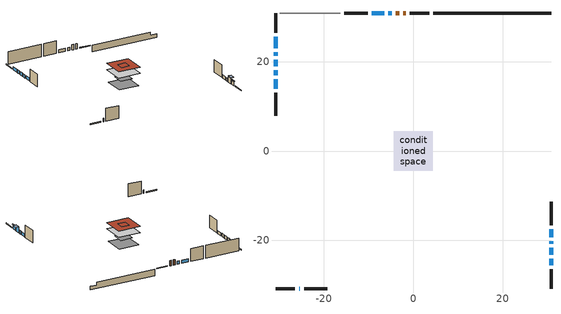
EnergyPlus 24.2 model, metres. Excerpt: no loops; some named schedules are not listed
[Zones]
conditioned space
 floor outside (Floor1 construction): -2.36,-2.36 -2.36,2.36 2.36,2.36 2.36,-2.36 z1.37
 floor adiabatic (AdiabaticFloorConstruction): -4.36,-4.36 -4.36,4.36 4.36,4.36 4.36,-4.36 z3.81
 floor foundation (Slab1 construction): -3.96,-3.96 -3.96,3.96 3.96,3.96 3.96,-3.96 z-1.04
 wall outside (RimJoist1 construction): 3.59,30.79 -0.75,30.79 / -30.79,-30.79 -26.46,-30.79 / -30.79,30.79 -30.79,26.46 / 30.79,-30.79 30.79,-26.46 z1.37:1.67
 wall outside (AdiabaticWallConstruction 1): -1.67,30.79 -2.21,30.79 / -3.14,30.79 -3.88,30.79 z1.37:3.4
 wall outside (AdiabaticWallConstruction): -4.8,30.79 -5.57,30.79 / -6.5,30.79 -9.24,30.79 / -30.79,25.53 -30.79,22.99 / -30.79,22.06 -30.79,21.3 / -30.79,20.37 -30.79,19 / -25.53,-30.79 -25.32,-30.79 / -30.79,18.07 -30.79,16.92 / -30.79,16 -30.79,13.96 / 30.79,-20.73 30.79,-20.19 / 30.79,-19.26 30.79,-17.49 z1.37:2.59; 30.79,-25.53 30.79,-24.11 z1.37:2.89; 30.79,-23.18 30.79,-21.65 z1.37:3.4
 wall outside (Wall1 construction): -10.17,30.79 -15.37,30.79 / -24.39,-30.79 -19.19,-30.79 / -30.79,13.04 -30.79,7.83 / 30.79,-16.56 30.79,-11.35 z1.37:6.25
 wall foundation (FoundationWall1 construction): 4.52,30.79,-1.04 4.52,30.79,1.37 28.17,30.79,1.37 28.17,30.79,0.27 30.79,30.79,0.27 30.79,30.79,-1.04
 wall adiabatic (Wall3 construction): -16.3,30.79 -29.86,30.79 z1.37:6.25
 window (WindowConstruction): -4.81,30.79 -5.57,30.79 z1.37:2.59
 window (WindowConstruction 5): -6.5,30.79 -9.24,30.79 z1.37:2.59
 window (WindowConstruction 6): -30.79,25.53 -30.79,22.99 z1.37:2.59
 window (WindowConstruction 7): -30.79,22.06 -30.79,21.3 z1.37:2.59
 window (WindowConstruction 8): -30.79,20.37 -30.79,19 z1.37:2.59
 window (WindowConstruction 11): -25.53,-30.79 -25.32,-30.79 z1.37:2.59
 window (WindowConstruction 10): -30.79,18.07 -30.79,16.92 z1.37:2.59
 window (WindowConstruction 1): 30.79,-25.53 30.79,-24.11 z1.37:2.89
 window (WindowConstruction 2): 30.79,-23.18 30.79,-21.66 z1.37:3.4
 window (WindowConstruction 3): -30.79,16 -30.79,13.97 z1.37:2.59
 window (WindowConstruction 9): 30.79,-20.73 30.79,-20.19 z1.37:2.59
 window (WindowConstruction 4): 30.79,-19.26 30.79,-17.49 z1.37:2.59
 door (Door): -1.67,30.79 -2.21,30.79 z1.37:3.4
 door (Door 1): -3.14,30.79 -3.88,30.79 z1.37:3.4
 ceiling adiabatic (AdiabaticFloorConstruction): 4.36,-4.36 4.36,4.36 -4.36,4.36 -4.36,-4.36 z3.81
 roof outside (Roof1 construction): -1.5,1.5 -1.5,-1.5 1.5,-1.5 1.5,1.5 z6.25
 roof outside (Roof2 construction): -4.36,4.36 -4.36,-4.36 4.36,-4.36 4.36,4.36 z6.25
shading: 30.79,-23.81 30.79,-25.83 31.09,-25.83 31.09,-23.81 z3.19; 30.79,-21.36 30.79,-23.48 32.01,-23.48 32.01,-21.36 z3.7
[Building]
Building 1: Terrain=Suburbs
[Site:Location]
Montreal Intl AP_QC: Latitude {deg}=45.47; Longitude {deg}=-73.74; Time Zone {hr}=-5; Elevation {m}=36; Keep Site Location Information=Yes
[Site:GroundTemperature:Shallow]
2.07863, -0.316383, -0.508184, 0.628371, 5.19101, 9.73239, 13.6695, 16.1636, 16.3755, 14.347, 10.5102, 6.10817
[Site:WaterMainsTemperature]
Calculation Method=Schedule; Temperature Schedule=mains temperature schedule
[Material] Roughness=Rough; Thermal Absorptance=0.9
Name | Thickness {m} | Conductivity {W/m-K} | Density {kg/m3} | Specific Heat {J/kg-K} | Solar Absorptance | Visible Absorptance
asphalt or fiberglass shingles | 0.00635 | 0.162714 | 1121.4 | 1465.45 | 0.4 | 0.4
concrete 4.0 in. | 0.1016 | 1.803125 | 2242.8 | 837.4 | 0.7 | 0.7
concrete 8.0 in. | 0.2032 | 1.803125 | 2242.8 | 837.4 | 0.7 | 0.7
door material | 0.04445 | 0.053851 | 512.64 | 1214.23 | 0.7 | 0.7
exterior vertical ins | 0.0210149 | 0.029427 | 32.04 | 1214.23 | 0.7 | 0.7
floor covering | 0.0127 | 9.015625 | 54.468 | 1339.84 | 0.6 | 0.6
floor covering 1 | 0.0127 | 0.0433444 | 54.468 | 1339.84 | 0.6 | 0.6
floor rigid ins; wall rigid ins 1 | 0.512978 | 0.029427 | 32.04 | 1214.23 | 0.7 | 0.7
floor stud and cavity | 0.0889 | 2.06071 | 50.32683 | 1063.81 | 0.7 | 0.7
floor stud and cavity 1 | 0.1397 | 1.75129 | 37.0049 | 1207.88 | 0.7 | 0.7
furniture material conditioned space 1 | 0.1524 | 0.115458 | 640.8 | 1214.23 | 0.6 | 0.6
gypsum board | 0.0127 | 0.160291 | 801 | 837.4 | 0.6 | 0.6
gypsum board 1 | 0.0127 | 0.160291 | 801 | 837.4 | 0.7 | 0.7
osb sheathing 0.5 in. | 0.0127 | 0.115458 | 512.64 | 1214.23 | 0.7 | 0.7
osb sheathing 0.75 in. | 0.01905 | 0.115458 | 512.64 | 1214.23 | 0.7 | 0.7
osb sheathing 2.0 in. | 0.0508 | 0.115458 | 512.64 | 1214.23 | 0.7 | 0.7
rim joist stud and cavity | 0.0508 | 0.0659308 | 125.044 | 1163.47 | 0.6 | 0.6
roof stud and cavity | 0.0889 | 1.61966 | 78.34581 | 1123.46 | 0.7 | 0.7
roof stud and cavity 1 | 0.2032 | 0.118003 | 78.34581 | 1123.46 | 0.7 | 0.7
wall rigid ins | 0.051816 | 0.029427 | 32.04 | 1214.23 | 0.4 | 0.4
wall stud and cavity | 0.1397 | 0.079101 | 139.0536 | 1170.24 | 0.7 | 0.7
wall stud and cavity 1 | 0.1397 | 0.830456 | 139.0536 | 1170.24 | 0.7 | 0.7
wall stud and cavity 2 | 0.0889 | 0.380278 | 52.3479 | 1209.89 | 0.7 | 0.7
wall stud and cavity 3 | 0.0889 | 0.391764 | 83.0341 | 1211.67 | 0.7 | 0.7
wood siding | 0.0254 | 0.102417 | 544.68 | 1172.36 | 0.4 | 0.4
wood siding 1; wood siding 2; wood siding 3 | 0.0254 | 0.102417 | 544.68 | 1172.36 | 0.7 | 0.7
[WindowMaterial:SimpleGlazingSystem]
Name | U-Factor {W/m2-K} | Solar Heat Gain Coefficient
WindowMaterial | 3.01388 | 0.52
WindowMaterial 1 | 2.99458 | 0.54
WindowMaterial 2 | 2.98606 | 0.58
WindowMaterial 3 | 2.992306 | 0.55
WindowMaterial 4 | 2.97414 | 0.58
WindowMaterial 5 | 2.98152 | 0.61
WindowMaterial 6 | 3.05533 | 0.44
WindowMaterial 7 | 3.026374 | 0.54
[Construction]
AdiabaticFloorConstruction: floor stud and cavity 1, floor rigid ins, osb sheathing 0.75 in., floor covering 1
AdiabaticWallConstruction: wood siding 2, wall rigid ins 1, wall stud and cavity 2, gypsum board
AdiabaticWallConstruction 1: wood siding 3, wall rigid ins 1, wall stud and cavity 2, gypsum board
Door; Door 1: door material
Floor1 construction: floor stud and cavity, floor covering
FoundationWall1 construction: concrete 8.0 in., gypsum board 1
furniture construction conditioned space 1: furniture material conditioned space 1
PartitionWallConstruction: gypsum board, wall stud and cavity 3, gypsum board
RimJoist1 construction: wood siding 1, osb sheathing 2.0 in., rim joist stud and cavity
Roof1 construction: asphalt or fiberglass shingles, osb sheathing 0.5 in., roof stud and cavity, gypsum board
Roof2 construction: asphalt or fiberglass shingles, osb sheathing 0.75 in., roof stud and cavity 1, gypsum board
Slab1 construction: concrete 4.0 in.
Wall1 construction: wood siding, osb sheathing 0.5 in., wall stud and cavity, gypsum board
Wall3 construction: wall rigid ins, osb sheathing 0.5 in., wall stud and cavity 1, gypsum board
WindowConstruction; WindowConstruction 7: WindowMaterial
WindowConstruction 1; WindowConstruction 4: WindowMaterial 1
WindowConstruction 10: WindowMaterial 6
WindowConstruction 11: WindowMaterial 7
WindowConstruction 2; WindowConstruction 6: WindowMaterial 2
WindowConstruction 3: WindowMaterial 3
WindowConstruction 5; WindowConstruction 8: WindowMaterial 4
WindowConstruction 9: WindowMaterial 5
[Zone]
conditioned space: Multiplier=1; Volume {m3}=555.1; Part of Total Floor Area=Yes
[Space]
conditioned space 1: Zone=conditioned space; Volume {m3}=555.1
[SurfaceProperty:ExposedFoundationPerimeter]
Slab1: Exposed Perimeter Calculation Method=TotalExposedPerimeter; Total Exposed Perimeter {m}=26.274
[InternalMass] Zone or ZoneList=conditioned space; Space or SpaceList=conditioned space 1
Name | Construction | Surface Area {m2}
furniture mass conditioned space 1 | furniture construction conditioned space 1 | 64.46
partition wall mass | PartitionWallConstruction | 161.15
[Lights]
interior lighting: Zone or ZoneList or Space or SpaceList=conditioned space 1; Schedule=interior lighting schedule; Design Level Calculation Method=LightingLevel; Lighting Level {W}=343.2; Return Air Fraction=0; Fraction Radiant=0.6; Fraction Visible=0.2; Fraction Replaceable=1
[People]
occupants: Zone or ZoneList or Space or SpaceList=conditioned space 1; Number of People Schedule=occupants schedule; Number of People Calculation Method=People; Number of People=3; Fraction Radiant=0.314171; Sensible Heat Fraction=0.56303; Activity Level Schedule=occupants activity schedule; Carbon Dioxide Generation Rate {m3/s-W}=0; Enable ASHRAE 55 Comfort Warnings=No; Mean Radiant Temperature Calculation Type=EnclosureAveraged
[ElectricEquipment] Zone or ZoneList or Space or SpaceList=conditioned space 1; Design Level Calculation Method=EquipmentLevel
Name | Schedule | Design Level {W} | Fraction Latent | Fraction Radiant | Fraction Lost
clothes dryer | clothes dryer schedule | 140.772 | 0.015 | 0.081 | 0.85
clothes washer | clothes washer schedule | 32.1985 | 0.03 | 0.162 | 0.7
cooking range | cooking range schedule | 208.969 | 0.08 | 0.432 | 0.2
dishwasher | dishwasher schedule | 66.8632 | 0.3 | 0.18 | 0.4
fridge | fridge schedule | 72.9452 | 0 | 0.6 | 0
mech vent bath fan 0 | mech vent bath fan 0 schedule | 25.1 | 0 | 0 | 1
mech vent bath fan 1 | mech vent bath fan 1 schedule | 25.1 | 0 | 0 | 1
mech vent house fan | mech vent house fan schedule | 0 | 0 | 0 | 1
mech vent house fan cfis | mech vent house fan cfis schedule | 0 | 0 | 0 | 0
mech vent range fan 0 | mech vent range fan 0 schedule | 57 | 0 | 0 | 1
misc plug loads | misc plug loads schedule | 494.7 | 0.045 | 0.513 | 0.1
whole house fan | Always On Discrete | 0 | 0 | 0 | 1
[OtherEquipment] Zone or ZoneList or Space or SpaceList=conditioned space 1; Design Level Calculation Method=EquipmentLevel
Name | Fuel Type | Schedule | Design Level {W} | Fraction Latent | Fraction Radiant | Fraction Lost
clothes dryer 1 | Electricity | clothes dryer schedule | 0 | 0.015 | 0.081 | 0.85
cooking range 1 | Electricity | cooking range schedule | 0 | 0.08 | 0.432 | 0.2
general water use latent | None | general water use schedule | 59.3978 | 1 | 0 | 0
general water use sensible | None | general water use schedule | -58.539 | 0 | 0.6 | 0
mech vent house fan latent load | None | Always On Discrete | 0 | 1 | 0 | 0
mech vent house fan sensible load | None | Always On Discrete | 0 | 0 | 0 | 0
water heater energy adjustment1 | Electricity | Always On Discrete | 0.01 | 0 | 0 | 1
[ZoneInfiltration:DesignFlowRate] Zone or ZoneList or Space or SpaceList=conditioned space 1; Schedule=Always On Discrete; Design Flow Rate Calculation Method=Flow/Zone; Design Flow Rate {m3/s}=0
infil flow; natural vent flow; whole house fan flow
[ZoneControl:Thermostat]
conditioned space Thermostat: Zone or ZoneList=conditioned space; Control Type Schedule=conditioned space Thermostat Schedule; Control 1=conditioned space temperature setpoint; Temperature Difference Between Cutout And Setpoint {deltaC}=0
[ZoneHVAC:Baseboard:Convective:Electric]
electric baseboard: Availability Schedule=Always On Discrete; Heating Design Capacity {W}=18992.5; Efficiency=1
[AirLoopHVAC:UnitarySystem]
unit heater unitary system: Control Type=Load; Controlling Zone or Thermostat Location=conditioned space; Dehumidification Control Type=None; Availability Schedule=Always On Discrete; Supply Fan=unit heater supply fan; Fan Placement=BlowThrough; Supply Air Fan Operating Mode Schedule=unit heater auto fan schedule; Heating Coil=unit heater htg coil; DX Heating Coil Sizing Ratio=1; Use DOAS DX Cooling Coil=No; Minimum Supply Air Temperature {C}=2; Latent Load Control=SensibleOnlyLoadControl; Cooling Supply Air Flow Rate Method=None; Heating Supply Air Flow Rate Method=SupplyAirFlowRate; Heating Supply Air Flow Rate {m3/s}=0.00141584; No Load Supply Air Flow Rate Method=SupplyAirFlowRate; No Load Supply Air Flow Rate {m3/s}=0; No Load Supply Air Flow Rate Control Set To Low Speed=Yes; Maximum Supply Air Temperature {C}=48.8889; Maximum Outdoor Dry-Bulb Temperature for Supplemental Heater Operation {C}=21; Ancillary On-Cycle Electric Power {W}=0; Ancillary Off-Cycle Electric Power {W}=0
[Fan:SystemModel]
unit heater supply fan: Availability Schedule=Always On Discrete; Design Maximum Air Flow Rate {m3/s}=0.00141584; Speed Control Method=Discrete; Electric Power Minimum Flow Rate Fraction=0.2; Design Pressure Rise {Pa}=500; Motor Efficiency=1; Motor In Air Stream Fraction=1; Design Electric Power Consumption {W}=Autosize; Design Power Sizing Method=PowerPerFlow; Electric Power Per Unit Flow Rate {W/(m3/s)}=28251.7; Electric Power Per Unit Flow Rate Per Unit Pressure {W/((m3/s)-Pa)}=1.66667; Fan Total Efficiency=0.7; Motor Loss Radiative Fraction=0; Number of Speeds=1; Speed Flow Fraction 1=1; Speed Electric Power Fraction 1=1
[Coil:Heating:Fuel]
unit heater htg coil: Availability Schedule=Always On Discrete; Fuel Type=OtherFuel1; Burner Efficiency=0.3; Nominal Capacity {W}=0.293071; On Cycle Parasitic Electric Load {W}=0; Off Cycle Parasitic Fuel Load {W}=0
[Zone equipment]
conditioned space: electric baseboard, unit heater unitary system
[Foundation:Kiva]
Foundation Kiva 1: Initial Indoor Air Temperature {C}=18; Wall Height Above Grade {m}=1.36998; Wall Depth Below Slab {m}=0.2032; Custom Block Material Name 1=exterior vertical ins; Custom Block Depth 1 {m}=2.40999; Custom Block X Position 1 {m}=0.2159; Custom Block Z Position 1 {m}=0
[Foundation:Kiva:Settings]
Soil Conductivity {W/m-K}=0.849921; Soil Density {kg/m3}=1842.3; Soil Specific Heat {J/kg-K}=418.7; Ground Solar Absorptivity=0.9; Ground Thermal Absorptivity=0.9; Ground Surface Roughness {m}=0.03; Far-Field Width {m}=40; Deep-Ground Boundary Condition=ZeroFlux; Deep-Ground Depth {m}=40; Minimum Cell Dimension {m}=0.2; Maximum Cell Growth Coefficient=3; Simulation Timestep=Timestep
[Exterior:Lights]
exterior lighting: Schedule=exterior lighting schedule; Design Level {W}=75.6
[EnergyManagementSystem:GlobalVariable]
infil_program_Qfan
infil_program_Qinf
natural_vent_program_Qnv
natural_vent_program_Qwhf
[EnergyManagementSystem:Sensor]
Name | Output:Variable or Output:Meter Index Key | Output:Variable or Output:Meter
airflow_gain | infil flow | Infiltration Sensible Heat Gain Energy
airflow_gain_1 | natural vent flow | Infiltration Sensible Heat Gain Energy
airflow_gain_2 | whole house fan flow | Infiltration Sensible Heat Gain Energy
airflow_loss | infil flow | Infiltration Sensible Heat Loss Energy
airflow_loss_1 | natural vent flow | Infiltration Sensible Heat Loss Energy
airflow_loss_2 | whole house fan flow | Infiltration Sensible Heat Loss Energy
clg_load_cond |  | Cooling:EnergyTransfer:Zone:CONDITIONED SPACE
clg_sp_s; clg_sp_s_1 | cooling setpoint | Schedule Value
clothes_dryer_exhaust_0_sch_s | clothes dryer exhaust 0 schedule | Schedule Value
conditioned_space_clg_unmet_s | conditioned space | Zone Cooling Setpoint Not Met Time
conditioned_space_htg_unmet_s | conditioned space | Zone Heating Setpoint Not Met Time
cool_season | cooling season schedule | Schedule Value
fridge_tin_s | conditioned space | Zone Mean Air Temperature
htg_load_cond |  | Heating:EnergyTransfer:Zone:CONDITIONED SPACE
htg_sp_s; htg_sp_s_1 | heating setpoint | Schedule Value
ig_ee_conv | clothes dryer | Electric Equipment Convective Heating Energy
ig_ee_conv_2 | cooking range | Electric Equipment Convective Heating Energy
ig_ee_conv_4 | fridge | Electric Equipment Convective Heating Energy
ig_ee_conv_5 | misc plug loads | Electric Equipment Convective Heating Energy
ig_ee_conv_6 | whole house fan | Electric Equipment Convective Heating Energy
ig_ee_rad | clothes dryer | Electric Equipment Radiant Heating Energy
ig_ee_rad_2 | cooking range | Electric Equipment Radiant Heating Energy
ig_ee_rad_4 | fridge | Electric Equipment Radiant Heating Energy
ig_ee_rad_5 | misc plug loads | Electric Equipment Radiant Heating Energy
ig_ee_rad_6 | whole house fan | Electric Equipment Radiant Heating Energy
ig_lgt_conv | interior lighting | Lights Convective Heating Energy
ig_lgt_rad | interior lighting | Lights Radiant Heating Energy
ig_lgt_vis | interior lighting | Lights Visible Radiation Heating Energy
ig_oe_conv | clothes dryer 1 | Other Equipment Convective Heating Energy
ig_oe_conv_1 | cooking range 1 | Other Equipment Convective Heating Energy
ig_oe_conv_2 | general water use latent | Other Equipment Convective Heating Energy
ig_oe_conv_3 | general water use sensible | Other Equipment Convective Heating Energy
ig_oe_conv_4 | water heater energy adjustment1 | Other Equipment Convective Heating Energy
ig_oe_rad | clothes dryer 1 | Other Equipment Radiant Heating Energy
ig_oe_rad_1 | cooking range 1 | Other Equipment Radiant Heating Energy
ig_oe_rad_2 | general water use latent | Other Equipment Radiant Heating Energy
ig_oe_rad_3 | general water use sensible | Other Equipment Radiant Heating Energy
ig_oe_rad_4 | water heater energy adjustment1 | Other Equipment Radiant Heating Energy
ig_ppl_conv | occupants | People Convective Heating Energy
ig_ppl_rad | occupants | People Radiant Heating Energy
im_conv | furniture mass conditioned space 1 | Surface Inside Face Convection Heat Gain Energy
im_conv_1 | partition wall mass | Surface Inside Face Convection Heat Gain Energy
im_ig | furniture mass conditioned space 1 | Surface Inside Face Internal Gains Radiation Heat Gain Energy
im_ig_1 | partition wall mass | Surface Inside Face Internal Gains Radiation Heat Gain Energy
im_lgt | furniture mass conditioned space 1 | Surface Inside Face Lights Radiation Heat Gain Energy
im_lgt_1 | partition wall mass | Surface Inside Face Lights Radiation Heat Gain Energy
im_sol | furniture mass conditioned space 1 | Surface Inside Face Solar Radiation Heat Gain Energy
im_sol_1 | partition wall mass | Surface Inside Face Solar Radiation Heat Gain Energy
im_surf | furniture mass conditioned space 1 | Surface Inside Face Net Surface Thermal Radiation Heat Gain Energy
im_surf_1 | partition wall mass | Surface Inside Face Net Surface Thermal Radiation Heat Gain Energy
mech_vent_bath_fan_0_sch_s | mech vent bath fan 0 schedule | Schedule Value
mech_vent_bath_fan_1_sch_s | mech vent bath fan 1 schedule | Schedule Value
mech_vent_range_fan_0_sch_s | mech vent range fan 0 schedule | Schedule Value
mv_conv | mech vent bath fan 0 | Electric Equipment Convective Heating Energy
mv_conv_1 | mech vent bath fan 1 | Electric Equipment Convective Heating Energy
mv_conv_2 | mech vent house fan | Electric Equipment Convective Heating Energy
mv_conv_3 | mech vent house fan cfis | Electric Equipment Convective Heating Energy
mv_conv_4 | mech vent range fan 0 | Electric Equipment Convective Heating Energy
mv_conv_5 | mech vent house fan latent load | Other Equipment Convective Heating Energy
mv_conv_6 | mech vent house fan sensible load | Other Equipment Convective Heating Energy
mv_rad | mech vent bath fan 0 | Electric Equipment Radiant Heating Energy
mv_rad_1 | mech vent bath fan 1 | Electric Equipment Radiant Heating Energy
mv_rad_2 | mech vent house fan | Electric Equipment Radiant Heating Energy
mv_rad_3 | mech vent house fan cfis | Electric Equipment Radiant Heating Energy
mv_rad_4 | mech vent range fan 0 | Electric Equipment Radiant Heating Energy
mv_rad_5 | mech vent house fan latent load | Other Equipment Radiant Heating Energy
mv_rad_6 | mech vent house fan sensible load | Other Equipment Radiant Heating Energy
natural_vent_s | natural vent schedule | Schedule Value
out_pb_s |  | Site Outdoor Air Barometric Pressure
out_wt_s |  | Site Outdoor Air Humidity Ratio
site_vw_s |  | Site Wind Speed
ss_back_out | Window1 | Surface Window Shortwave from Zone Back Out Window Heat Transfer Rate
ss_back_out_1 | Window10 | Surface Window Shortwave from Zone Back Out Window Heat Transfer Rate
ss_back_out_10 | Window7 | Surface Window Shortwave from Zone Back Out Window Heat Transfer Rate
ss_back_out_11 | Window8 | Surface Window Shortwave from Zone Back Out Window Heat Transfer Rate
ss_back_out_2 | Window12 | Surface Window Shortwave from Zone Back Out Window Heat Transfer Rate
ss_back_out_3 | Window13 | Surface Window Shortwave from Zone Back Out Window Heat Transfer Rate
ss_back_out_4 | Window14 | Surface Window Shortwave from Zone Back Out Window Heat Transfer Rate
ss_back_out_5 | Window15 | Surface Window Shortwave from Zone Back Out Window Heat Transfer Rate
ss_back_out_6 | Window16 | Surface Window Shortwave from Zone Back Out Window Heat Transfer Rate
ss_back_out_7 | Window2 | Surface Window Shortwave from Zone Back Out Window Heat Transfer Rate
ss_back_out_8 | Window4 | Surface Window Shortwave from Zone Back Out Window Heat Transfer Rate
ss_back_out_9 | Window5 | Surface Window Shortwave from Zone Back Out Window Heat Transfer Rate
ss_conv | Door1 | Surface Inside Face Convection Heat Gain Energy
ss_conv_1 | Door2 | Surface Inside Face Convection Heat Gain Energy
ss_conv_10 | Window4 | Surface Inside Face Convection Heat Gain Energy
ss_conv_11 | Window5 | Surface Inside Face Convection Heat Gain Energy
ss_conv_12 | Window7 | Surface Inside Face Convection Heat Gain Energy
ss_conv_13 | Window8 | Surface Inside Face Convection Heat Gain Energy
ss_conv_2 | Window1 | Surface Inside Face Convection Heat Gain Energy
ss_conv_3 | Window10 | Surface Inside Face Convection Heat Gain Energy
ss_conv_4 | Window12 | Surface Inside Face Convection Heat Gain Energy
ss_conv_5 | Window13 | Surface Inside Face Convection Heat Gain Energy
ss_conv_6 | Window14 | Surface Inside Face Convection Heat Gain Energy
ss_conv_7 | Window15 | Surface Inside Face Convection Heat Gain Energy
ss_conv_8 | Window16 | Surface Inside Face Convection Heat Gain Energy
ss_conv_9 | Window2 | Surface Inside Face Convection Heat Gain Energy
ss_ig | Door1 | Surface Inside Face Internal Gains Radiation Heat Gain Energy
ss_ig_1 | Door2 | Surface Inside Face Internal Gains Radiation Heat Gain Energy
ss_ig_10 | Window4 | Surface Inside Face Internal Gains Radiation Heat Gain Energy
ss_ig_11 | Window5 | Surface Inside Face Internal Gains Radiation Heat Gain Energy
ss_ig_12 | Window7 | Surface Inside Face Internal Gains Radiation Heat Gain Energy
ss_ig_13 | Window8 | Surface Inside Face Internal Gains Radiation Heat Gain Energy
ss_ig_2 | Window1 | Surface Inside Face Internal Gains Radiation Heat Gain Energy
ss_ig_3 | Window10 | Surface Inside Face Internal Gains Radiation Heat Gain Energy
ss_ig_4 | Window12 | Surface Inside Face Internal Gains Radiation Heat Gain Energy
ss_ig_5 | Window13 | Surface Inside Face Internal Gains Radiation Heat Gain Energy
ss_ig_6 | Window14 | Surface Inside Face Internal Gains Radiation Heat Gain Energy
ss_ig_7 | Window15 | Surface Inside Face Internal Gains Radiation Heat Gain Energy
ss_ig_8 | Window16 | Surface Inside Face Internal Gains Radiation Heat Gain Energy
ss_ig_9 | Window2 | Surface Inside Face Internal Gains Radiation Heat Gain Energy
ss_lgt | Door1 | Surface Inside Face Lights Radiation Heat Gain Energy
ss_lgt_1 | Door2 | Surface Inside Face Lights Radiation Heat Gain Energy
ss_sol | Door1 | Surface Inside Face Solar Radiation Heat Gain Energy
ss_sol_1 | Door2 | Surface Inside Face Solar Radiation Heat Gain Energy
ss_surf | Door1 | Surface Inside Face Net Surface Thermal Radiation Heat Gain Energy
ss_surf_1 | Door2 | Surface Inside Face Net Surface Thermal Radiation Heat Gain Energy
ss_surf_10 | Window4 | Surface Inside Face Net Surface Thermal Radiation Heat Gain Energy
ss_surf_11 | Window5 | Surface Inside Face Net Surface Thermal Radiation Heat Gain Energy
ss_surf_12 | Window7 | Surface Inside Face Net Surface Thermal Radiation Heat Gain Energy
ss_surf_13 | Window8 | Surface Inside Face Net Surface Thermal Radiation Heat Gain Energy
ss_surf_2 | Window1 | Surface Inside Face Net Surface Thermal Radiation Heat Gain Energy
ss_surf_3 | Window10 | Surface Inside Face Net Surface Thermal Radiation Heat Gain Energy
ss_surf_4 | Window12 | Surface Inside Face Net Surface Thermal Radiation Heat Gain Energy
ss_surf_5 | Window13 | Surface Inside Face Net Surface Thermal Radiation Heat Gain Energy
ss_surf_6 | Window14 | Surface Inside Face Net Surface Thermal Radiation Heat Gain Energy
ss_surf_7 | Window15 | Surface Inside Face Net Surface Thermal Radiation Heat Gain Energy
ss_surf_8 | Window16 | Surface Inside Face Net Surface Thermal Radiation Heat Gain Energy
ss_surf_9 | Window2 | Surface Inside Face Net Surface Thermal Radiation Heat Gain Energy
ss_trans_in | Window1 | Surface Window Transmitted Solar Radiation Rate
ss_trans_in_1 | Window10 | Surface Window Transmitted Solar Radiation Rate
ss_trans_in_10 | Window7 | Surface Window Transmitted Solar Radiation Rate
ss_trans_in_11 | Window8 | Surface Window Transmitted Solar Radiation Rate
ss_trans_in_2 | Window12 | Surface Window Transmitted Solar Radiation Rate
ss_trans_in_3 | Window13 | Surface Window Transmitted Solar Radiation Rate
ss_trans_in_4 | Window14 | Surface Window Transmitted Solar Radiation Rate
ss_trans_in_5 | Window15 | Surface Window Transmitted Solar Radiation Rate
ss_trans_in_6 | Window16 | Surface Window Transmitted Solar Radiation Rate
ss_trans_in_7 | Window2 | Surface Window Transmitted Solar Radiation Rate
ss_trans_in_8 | Window4 | Surface Window Transmitted Solar Radiation Rate
ss_trans_in_9 | Window5 | Surface Window Transmitted Solar Radiation Rate
ss_trans_out | Window1 | Surface Inside Face Initial Transmitted Diffuse Transmitted Out Window Solar Radiation Rate
ss_trans_out_1 | Window10 | Surface Inside Face Initial Transmitted Diffuse Transmitted Out Window Solar Radiation Rate
ss_trans_out_10 | Window7 | Surface Inside Face Initial Transmitted Diffuse Transmitted Out Window Solar Radiation Rate
ss_trans_out_11 | Window8 | Surface Inside Face Initial Transmitted Diffuse Transmitted Out Window Solar Radiation Rate
ss_trans_out_2 | Window12 | Surface Inside Face Initial Transmitted Diffuse Transmitted Out Window Solar Radiation Rate
ss_trans_out_3 | Window13 | Surface Inside Face Initial Transmitted Diffuse Transmitted Out Window Solar Radiation Rate
ss_trans_out_4 | Window14 | Surface Inside Face Initial Transmitted Diffuse Transmitted Out Window Solar Radiation Rate
ss_trans_out_5 | Window15 | Surface Inside Face Initial Transmitted Diffuse Transmitted Out Window Solar Radiation Rate
ss_trans_out_6 | Window16 | Surface Inside Face Initial Transmitted Diffuse Transmitted Out Window Solar Radiation Rate
ss_trans_out_7 | Window2 | Surface Inside Face Initial Transmitted Diffuse Transmitted Out Window Solar Radiation Rate
ss_trans_out_8 | Window4 | Surface Inside Face Initial Transmitted Diffuse Transmitted Out Window Solar Radiation Rate
ss_trans_out_9 | Window5 | Surface Inside Face Initial Transmitted Diffuse Transmitted Out Window Solar Radiation Rate
s_conv | Floor1 | Surface Inside Face Convection Heat Gain Energy
s_conv_1 | FoundationWall1 | Surface Inside Face Convection Heat Gain Energy
